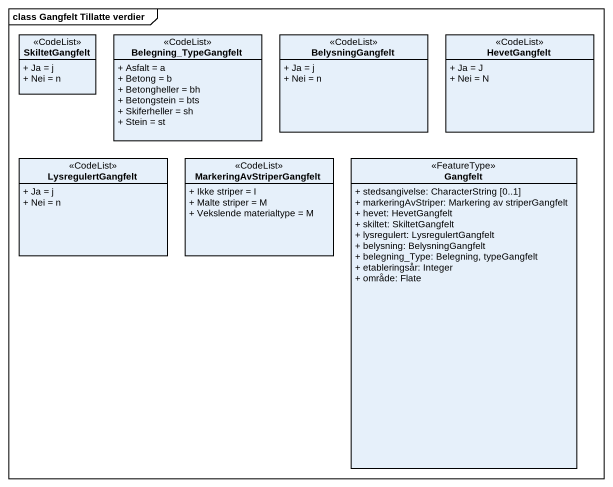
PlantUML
@startuml
mainframe class Gangfelt Tillatte verdier
hide circle
hide empty members
skinparam classAttributeIconSize 0
class SkiltetGangfelt <<CodeList>> {
  + Ja = j
  + Nei = n
}
class Belegning_TypeGangfelt <<CodeList>> {
  + Asfalt = a
  + Betong = b
  + Betongheller = bh
  + Betongstein = bts
  + Skiferheller = sh
  + Stein = st
}
class BelysningGangfelt <<CodeList>> {
  + Ja = j
  + Nei = n
}
class HevetGangfelt <<CodeList>> {
  + Ja = J
  + Nei = N
}
class LysregulertGangfelt <<CodeList>> {
  + Ja = j
  + Nei = n
}
class MarkeringAvStriperGangfelt <<CodeList>> {
  + Ikke striper = I
  + Malte striper = M
  + Vekslende materialtype = M
}
class Gangfelt <<FeatureType>> {
  + stedsangivelse: CharacterString [0..1]
  + markeringAvStriper: Markering av striperGangfelt
  + hevet: HevetGangfelt
  + skiltet: SkiltetGangfelt
  + lysregulert: LysregulertGangfelt
  + belysning: BelysningGangfelt
  + belegning_Type: Belegning, typeGangfelt
  + etableringsår: Integer
  + område: Flate
}
@enduml
